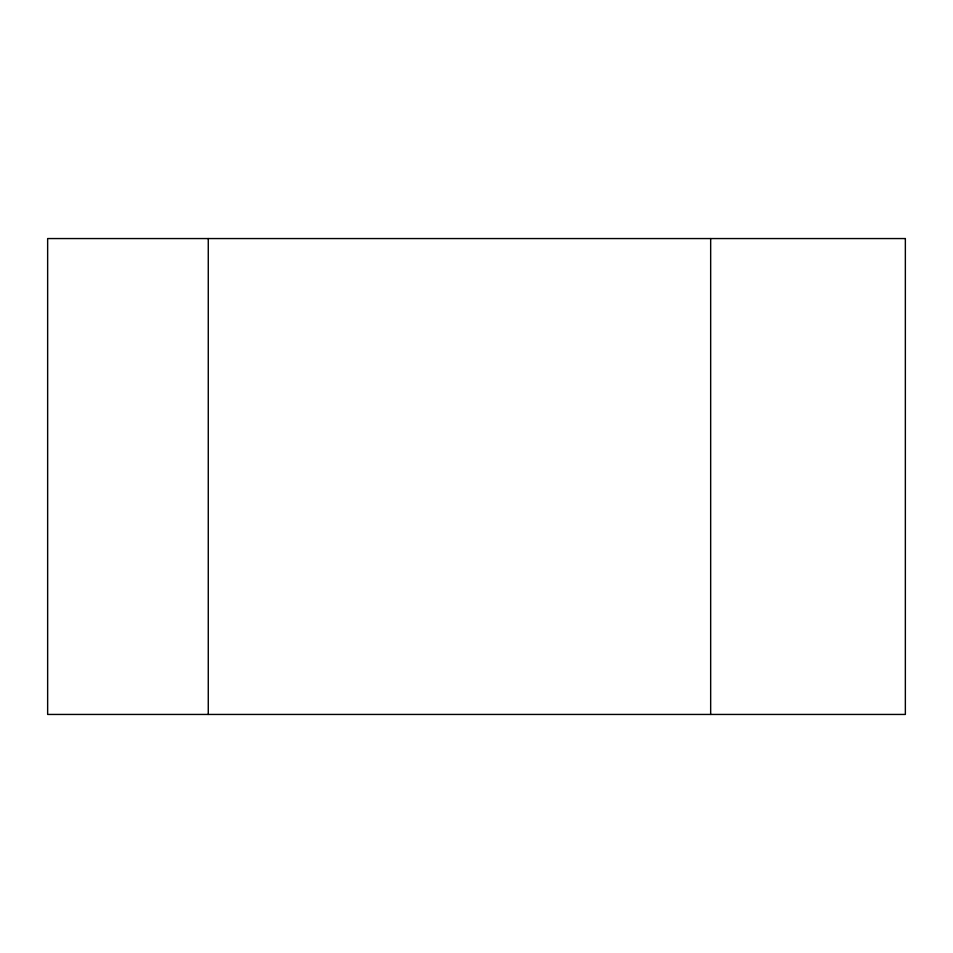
<?xml version="1.0" encoding="UTF-8"?>
<svg xmlns="http://www.w3.org/2000/svg" width="953" height="953" viewBox="0 0 953 953"><rect width="100%" height="100%" fill="white"/><g stroke="black" fill="none" stroke-linecap="round" stroke-linejoin="round"><path stroke-width="1.43" d="M710.664 238.56L710.664 714.44M208.266 238.56L208.266 714.44M905.35 238.56L47.65 238.56L47.65 714.44L905.35 714.44L905.35 238.56"/></g></svg>
